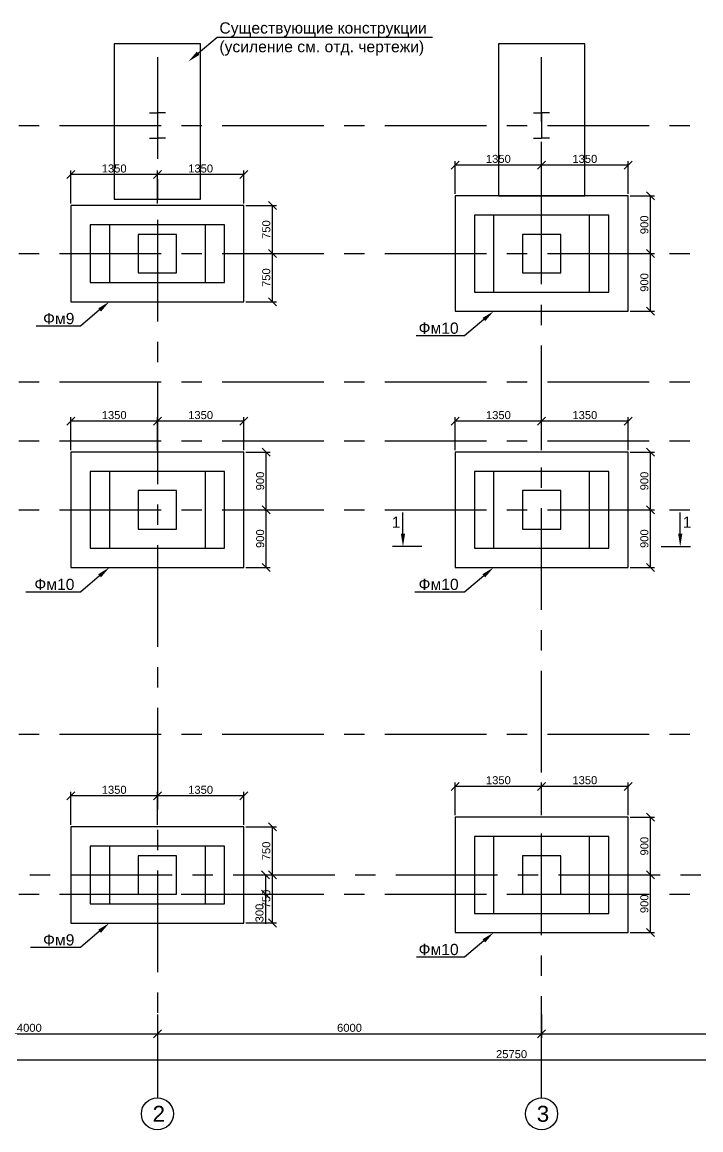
# Model space of a CAD drawing. Header units: millimetres. Extents: x -25736 to -23046, y 7958 to 9460.
# Drawn here: x -25238.3 to -25026.3, y 8327.5 to 8673.4 of the extents above; entities that cross this region are included whole.
import ezdxf
from ezdxf import colors
from ezdxf.entities.mleader import LeaderData, LeaderLine
from ezdxf.math import Vec2, Vec3

# ---------------------------------------------------------------- set-up
doc = ezdxf.new("R2010")
doc.units = ezdxf.units.MM
doc.linetypes.add('осевая', pattern=[50.8, 31.75, -6.35, 6.35, -6.35])
doc.layers.get('0').update_dxf_attribs({"lineweight": 30})
for name, color, linetype in [('Оси', 5, 'осевая'), ('Размеры', 140, 'Continuous'), ('Существующий фундамент', 84, 'Continuous')]:
    doc.layers.add(name, color=color, linetype=linetype)
doc.styles.get("Standard").update_dxf_attribs({"font": 'ARIALUNI.TTF'})
doc.dimstyles.new('ISO-25', dxfattribs={"dimtxt": 2.5, "dimasz": 2.5, "dimexe": 1.25, "dimexo": 0.625, "dimtad": 1, "dimtxsty": 'Standard', "dimblk": 'OBLIQUE', "dimcen": 2.5, "dimadec": 0, "dimazin": 0, "dimtfac": 1, "dimtmove": 0, "dimatfit": 3, "dimfxl": 1, "dimarcsym": 0})

# ---------------------------------------------------------------- blocks, each defined once
blk = doc.blocks.new('_Oblique')
at = {"color": 0, "linetype": 'ByBlock', "lineweight": -2}
blk.add_line((-0.5, -0.5), (0.5, 0.5), dxfattribs=at)
blk = doc.blocks.new('*D7')
at = {"layer": 'Defpoints', "color": 0}
for p in [(-25223.03, 8431.75), (-25223.03, 8422.08), (-25196.03, 8422.08)]:
    blk.add_point(p, dxfattribs=at)
at = {"layer": 'Размеры', "color": 0, "lineweight": -2}
for p, q in [((-25223.03, 8422.7), (-25223.03, 8433)), ((-25196.03, 8422.7), (-25196.03, 8433)), ((-25196.03, 8431.75), (-25223.03, 8431.75))]:
    blk.add_line(p, q, dxfattribs=at)
at = {"layer": 'Размеры', "color": 0, "lineweight": -2, "xscale": 2.5, "yscale": 2.5, "zscale": 2.5, "rotation": 180}
blk.add_blockref('_Oblique', (-25223.03, 8431.75), dxfattribs=at)
at = {"layer": 'Размеры', "color": 0, "lineweight": -2, "xscale": 2.5, "yscale": 2.5, "zscale": 2.5}
blk.add_blockref('_Oblique', (-25196.03, 8431.75), dxfattribs=at)
at = {"layer": 'Размеры', "color": 0, "insert": (-25209.53, 8433.65), "char_height": 2.5, "attachment_point": 5}
blk.add_mtext('1350', dxfattribs=at)
blk = doc.blocks.new('*D8')
at = {"layer": 'Defpoints', "color": 0}
for p in [(-25196.03, 8431.75), (-25196.03, 8422.08), (-25169.03, 8422.08)]:
    blk.add_point(p, dxfattribs=at)
at = {"layer": 'Размеры', "color": 0, "lineweight": -2}
for p, q in [((-25196.03, 8422.7), (-25196.03, 8433)), ((-25169.03, 8422.7), (-25169.03, 8433)), ((-25169.03, 8431.75), (-25196.03, 8431.75))]:
    blk.add_line(p, q, dxfattribs=at)
at = {"layer": 'Размеры', "color": 0, "lineweight": -2, "xscale": 2.5, "yscale": 2.5, "zscale": 2.5, "rotation": 180}
blk.add_blockref('_Oblique', (-25196.03, 8431.75), dxfattribs=at)
at = {"layer": 'Размеры', "color": 0, "lineweight": -2, "xscale": 2.5, "yscale": 2.5, "zscale": 2.5}
blk.add_blockref('_Oblique', (-25169.03, 8431.75), dxfattribs=at)
at = {"layer": 'Размеры', "color": 0, "insert": (-25182.53, 8433.65), "char_height": 2.5, "attachment_point": 5}
blk.add_mtext('1350', dxfattribs=at)
blk = doc.blocks.new('*D9')
at = {"layer": 'Defpoints', "color": 0}
for p in [(-25103.03, 8434.75), (-25103.03, 8425.08), (-25076.03, 8425.08)]:
    blk.add_point(p, dxfattribs=at)
at = {"layer": 'Размеры', "color": 0, "lineweight": -2}
for p, q in [((-25103.03, 8425.7), (-25103.03, 8436)), ((-25076.03, 8425.7), (-25076.03, 8436)), ((-25076.03, 8434.75), (-25103.03, 8434.75))]:
    blk.add_line(p, q, dxfattribs=at)
at = {"layer": 'Размеры', "color": 0, "lineweight": -2, "xscale": 2.5, "yscale": 2.5, "zscale": 2.5, "rotation": 180}
blk.add_blockref('_Oblique', (-25103.03, 8434.75), dxfattribs=at)
at = {"layer": 'Размеры', "color": 0, "lineweight": -2, "xscale": 2.5, "yscale": 2.5, "zscale": 2.5}
blk.add_blockref('_Oblique', (-25076.03, 8434.75), dxfattribs=at)
at = {"layer": 'Размеры', "color": 0, "insert": (-25089.53, 8436.65), "char_height": 2.5, "attachment_point": 5}
blk.add_mtext('1350', dxfattribs=at)
blk = doc.blocks.new('*D10')
at = {"layer": 'Defpoints', "color": 0}
for p in [(-25076.03, 8434.75), (-25076.03, 8425.08), (-25049.03, 8425.08)]:
    blk.add_point(p, dxfattribs=at)
at = {"layer": 'Размеры', "color": 0, "lineweight": -2}
for p, q in [((-25076.03, 8425.7), (-25076.03, 8436)), ((-25049.03, 8425.7), (-25049.03, 8436)), ((-25049.03, 8434.75), (-25076.03, 8434.75))]:
    blk.add_line(p, q, dxfattribs=at)
at = {"layer": 'Размеры', "color": 0, "lineweight": -2, "xscale": 2.5, "yscale": 2.5, "zscale": 2.5, "rotation": 180}
blk.add_blockref('_Oblique', (-25076.03, 8434.75), dxfattribs=at)
at = {"layer": 'Размеры', "color": 0, "lineweight": -2, "xscale": 2.5, "yscale": 2.5, "zscale": 2.5}
blk.add_blockref('_Oblique', (-25049.03, 8434.75), dxfattribs=at)
at = {"layer": 'Размеры', "color": 0, "insert": (-25062.53, 8436.65), "char_height": 2.5, "attachment_point": 5}
blk.add_mtext('1350', dxfattribs=at)
blk = doc.blocks.new('*D13')
at = {"layer": 'Defpoints', "color": 0}
for p in [(-25223.03, 8548.75), (-25223.03, 8539.08), (-25196.03, 8539.08)]:
    blk.add_point(p, dxfattribs=at)
at = {"layer": 'Размеры', "color": 0, "lineweight": -2}
for p, q in [((-25223.03, 8539.7), (-25223.03, 8550)), ((-25196.03, 8539.7), (-25196.03, 8550)), ((-25196.03, 8548.75), (-25223.03, 8548.75))]:
    blk.add_line(p, q, dxfattribs=at)
at = {"layer": 'Размеры', "color": 0, "lineweight": -2, "xscale": 2.5, "yscale": 2.5, "zscale": 2.5, "rotation": 180}
blk.add_blockref('_Oblique', (-25223.03, 8548.75), dxfattribs=at)
at = {"layer": 'Размеры', "color": 0, "lineweight": -2, "xscale": 2.5, "yscale": 2.5, "zscale": 2.5}
blk.add_blockref('_Oblique', (-25196.03, 8548.75), dxfattribs=at)
at = {"layer": 'Размеры', "color": 0, "insert": (-25209.53, 8550.65), "char_height": 2.5, "attachment_point": 5}
blk.add_mtext('1350', dxfattribs=at)
blk = doc.blocks.new('*D14')
at = {"layer": 'Defpoints', "color": 0}
for p in [(-25196.03, 8548.75), (-25196.03, 8539.08), (-25169.03, 8539.08)]:
    blk.add_point(p, dxfattribs=at)
at = {"layer": 'Размеры', "color": 0, "lineweight": -2}
for p, q in [((-25196.03, 8539.7), (-25196.03, 8550)), ((-25169.03, 8539.7), (-25169.03, 8550)), ((-25169.03, 8548.75), (-25196.03, 8548.75))]:
    blk.add_line(p, q, dxfattribs=at)
at = {"layer": 'Размеры', "color": 0, "lineweight": -2, "xscale": 2.5, "yscale": 2.5, "zscale": 2.5, "rotation": 180}
blk.add_blockref('_Oblique', (-25196.03, 8548.75), dxfattribs=at)
at = {"layer": 'Размеры', "color": 0, "lineweight": -2, "xscale": 2.5, "yscale": 2.5, "zscale": 2.5}
blk.add_blockref('_Oblique', (-25169.03, 8548.75), dxfattribs=at)
at = {"layer": 'Размеры', "color": 0, "insert": (-25182.53, 8550.65), "char_height": 2.5, "attachment_point": 5}
blk.add_mtext('1350', dxfattribs=at)
blk = doc.blocks.new('*D15')
at = {"layer": 'Defpoints', "color": 0}
for p in [(-25103.03, 8548.75), (-25103.03, 8539.08), (-25076.03, 8539.08)]:
    blk.add_point(p, dxfattribs=at)
at = {"layer": 'Размеры', "color": 0, "lineweight": -2}
for p, q in [((-25103.03, 8539.7), (-25103.03, 8550)), ((-25076.03, 8539.7), (-25076.03, 8550)), ((-25076.03, 8548.75), (-25103.03, 8548.75))]:
    blk.add_line(p, q, dxfattribs=at)
at = {"layer": 'Размеры', "color": 0, "lineweight": -2, "xscale": 2.5, "yscale": 2.5, "zscale": 2.5, "rotation": 180}
blk.add_blockref('_Oblique', (-25103.03, 8548.75), dxfattribs=at)
at = {"layer": 'Размеры', "color": 0, "lineweight": -2, "xscale": 2.5, "yscale": 2.5, "zscale": 2.5}
blk.add_blockref('_Oblique', (-25076.03, 8548.75), dxfattribs=at)
at = {"layer": 'Размеры', "color": 0, "insert": (-25089.53, 8550.65), "char_height": 2.5, "attachment_point": 5}
blk.add_mtext('1350', dxfattribs=at)
blk = doc.blocks.new('*D16')
at = {"layer": 'Defpoints', "color": 0}
for p in [(-25076.03, 8548.75), (-25076.03, 8539.08), (-25049.03, 8539.08)]:
    blk.add_point(p, dxfattribs=at)
at = {"layer": 'Размеры', "color": 0, "lineweight": -2}
for p, q in [((-25076.03, 8539.7), (-25076.03, 8550)), ((-25049.03, 8539.7), (-25049.03, 8550)), ((-25049.03, 8548.75), (-25076.03, 8548.75))]:
    blk.add_line(p, q, dxfattribs=at)
at = {"layer": 'Размеры', "color": 0, "lineweight": -2, "xscale": 2.5, "yscale": 2.5, "zscale": 2.5, "rotation": 180}
blk.add_blockref('_Oblique', (-25076.03, 8548.75), dxfattribs=at)
at = {"layer": 'Размеры', "color": 0, "lineweight": -2, "xscale": 2.5, "yscale": 2.5, "zscale": 2.5}
blk.add_blockref('_Oblique', (-25049.03, 8548.75), dxfattribs=at)
at = {"layer": 'Размеры', "color": 0, "insert": (-25062.53, 8550.65), "char_height": 2.5, "attachment_point": 5}
blk.add_mtext('1350', dxfattribs=at)
blk = doc.blocks.new('*D23')
at = {"layer": 'Defpoints', "color": 0}
for p in [(-25076.03, 8628.75), (-25076.03, 8619.08), (-25049.03, 8619.08)]:
    blk.add_point(p, dxfattribs=at)
at = {"layer": 'Размеры', "color": 0, "lineweight": -2}
for p, q in [((-25076.03, 8619.7), (-25076.03, 8630)), ((-25049.03, 8619.7), (-25049.03, 8630)), ((-25049.03, 8628.75), (-25076.03, 8628.75))]:
    blk.add_line(p, q, dxfattribs=at)
at = {"layer": 'Размеры', "color": 0, "lineweight": -2, "xscale": 2.5, "yscale": 2.5, "zscale": 2.5, "rotation": 180}
blk.add_blockref('_Oblique', (-25076.03, 8628.75), dxfattribs=at)
at = {"layer": 'Размеры', "color": 0, "lineweight": -2, "xscale": 2.5, "yscale": 2.5, "zscale": 2.5}
blk.add_blockref('_Oblique', (-25049.03, 8628.75), dxfattribs=at)
at = {"layer": 'Размеры', "color": 0, "insert": (-25062.53, 8630.65), "char_height": 2.5, "attachment_point": 5}
blk.add_mtext('1350', dxfattribs=at)
blk = doc.blocks.new('*D24')
at = {"layer": 'Defpoints', "color": 0}
for p in [(-25103.03, 8628.75), (-25103.03, 8619.08), (-25076.03, 8619.08)]:
    blk.add_point(p, dxfattribs=at)
at = {"layer": 'Размеры', "color": 0, "lineweight": -2}
for p, q in [((-25103.03, 8619.7), (-25103.03, 8630)), ((-25076.03, 8619.7), (-25076.03, 8630)), ((-25076.03, 8628.75), (-25103.03, 8628.75))]:
    blk.add_line(p, q, dxfattribs=at)
at = {"layer": 'Размеры', "color": 0, "lineweight": -2, "xscale": 2.5, "yscale": 2.5, "zscale": 2.5, "rotation": 180}
blk.add_blockref('_Oblique', (-25103.03, 8628.75), dxfattribs=at)
at = {"layer": 'Размеры', "color": 0, "lineweight": -2, "xscale": 2.5, "yscale": 2.5, "zscale": 2.5}
blk.add_blockref('_Oblique', (-25076.03, 8628.75), dxfattribs=at)
at = {"layer": 'Размеры', "color": 0, "insert": (-25089.53, 8630.65), "char_height": 2.5, "attachment_point": 5}
blk.add_mtext('1350', dxfattribs=at)
blk = doc.blocks.new('*D25')
at = {"layer": 'Defpoints', "color": 0}
for p in [(-25196.03, 8625.75), (-25196.03, 8616.08), (-25169.03, 8616.08)]:
    blk.add_point(p, dxfattribs=at)
at = {"layer": 'Размеры', "color": 0, "lineweight": -2}
for p, q in [((-25196.03, 8616.7), (-25196.03, 8627)), ((-25169.03, 8616.7), (-25169.03, 8627)), ((-25169.03, 8625.75), (-25196.03, 8625.75))]:
    blk.add_line(p, q, dxfattribs=at)
at = {"layer": 'Размеры', "color": 0, "lineweight": -2, "xscale": 2.5, "yscale": 2.5, "zscale": 2.5, "rotation": 180}
blk.add_blockref('_Oblique', (-25196.03, 8625.75), dxfattribs=at)
at = {"layer": 'Размеры', "color": 0, "lineweight": -2, "xscale": 2.5, "yscale": 2.5, "zscale": 2.5}
blk.add_blockref('_Oblique', (-25169.03, 8625.75), dxfattribs=at)
at = {"layer": 'Размеры', "color": 0, "insert": (-25182.53, 8627.65), "char_height": 2.5, "attachment_point": 5}
blk.add_mtext('1350', dxfattribs=at)
blk = doc.blocks.new('*D26')
at = {"layer": 'Defpoints', "color": 0}
for p in [(-25223.03, 8625.75), (-25223.03, 8616.08), (-25196.03, 8616.08)]:
    blk.add_point(p, dxfattribs=at)
at = {"layer": 'Размеры', "color": 0, "lineweight": -2}
for p, q in [((-25223.03, 8616.7), (-25223.03, 8627)), ((-25196.03, 8616.7), (-25196.03, 8627)), ((-25196.03, 8625.75), (-25223.03, 8625.75))]:
    blk.add_line(p, q, dxfattribs=at)
at = {"layer": 'Размеры', "color": 0, "lineweight": -2, "xscale": 2.5, "yscale": 2.5, "zscale": 2.5, "rotation": 180}
blk.add_blockref('_Oblique', (-25223.03, 8625.75), dxfattribs=at)
at = {"layer": 'Размеры', "color": 0, "lineweight": -2, "xscale": 2.5, "yscale": 2.5, "zscale": 2.5}
blk.add_blockref('_Oblique', (-25196.03, 8625.75), dxfattribs=at)
at = {"layer": 'Размеры', "color": 0, "insert": (-25209.53, 8627.65), "char_height": 2.5, "attachment_point": 5}
blk.add_mtext('1350', dxfattribs=at)
blk = doc.blocks.new('*D33')
at = {"layer": 'Defpoints', "color": 0}
for p in [(-25169.03, 8407.08), (-25160.11, 8407.08), (-25169.03, 8392.08)]:
    blk.add_point(p, dxfattribs=at)
at = {"layer": 'Размеры', "color": 0, "lineweight": -2}
for p, q in [((-25168.41, 8407.08), (-25158.86, 8407.08)), ((-25160.11, 8392.08), (-25160.11, 8407.08)), ((-25168.41, 8392.08), (-25158.86, 8392.08))]:
    blk.add_line(p, q, dxfattribs=at)
at = {"layer": 'Размеры', "color": 0, "lineweight": -2, "xscale": 2.5, "yscale": 2.5, "zscale": 2.5}
for p, rotation in [((-25160.11, 8407.08), 90), ((-25160.11, 8392.08), 270)]:
    blk.add_blockref('_Oblique', p, dxfattribs=dict(at, rotation=rotation))
at = {"layer": 'Размеры', "color": 0, "insert": (-25162.01, 8399.58), "char_height": 2.5, "attachment_point": 5, "rotation": 90}
blk.add_mtext('750', dxfattribs=at)
blk = doc.blocks.new('*D34')
at = {"layer": 'Defpoints', "color": 0}
for p in [(-25169.03, 8422.08), (-25160.11, 8422.08), (-25169.03, 8407.08)]:
    blk.add_point(p, dxfattribs=at)
at = {"layer": 'Размеры', "color": 0, "lineweight": -2}
for p, q in [((-25168.41, 8422.08), (-25158.86, 8422.08)), ((-25160.11, 8407.08), (-25160.11, 8422.08)), ((-25168.41, 8407.08), (-25158.86, 8407.08))]:
    blk.add_line(p, q, dxfattribs=at)
at = {"layer": 'Размеры', "color": 0, "lineweight": -2, "xscale": 2.5, "yscale": 2.5, "zscale": 2.5}
for p, rotation in [((-25160.11, 8422.08), 90), ((-25160.11, 8407.08), 270)]:
    blk.add_blockref('_Oblique', p, dxfattribs=dict(at, rotation=rotation))
at = {"layer": 'Размеры', "color": 0, "insert": (-25162.01, 8414.58), "char_height": 2.5, "attachment_point": 5, "rotation": 90}
blk.add_mtext('750', dxfattribs=at)
blk = doc.blocks.new('*D35')
at = {"layer": 'Defpoints', "color": 0}
for p in [(-25169.03, 8601.08), (-25160.11, 8601.08), (-25169.03, 8586.08)]:
    blk.add_point(p, dxfattribs=at)
at = {"layer": 'Размеры', "color": 0, "lineweight": -2}
for p, q in [((-25168.41, 8601.08), (-25158.86, 8601.08)), ((-25160.11, 8586.08), (-25160.11, 8601.08)), ((-25168.41, 8586.08), (-25158.86, 8586.08))]:
    blk.add_line(p, q, dxfattribs=at)
at = {"layer": 'Размеры', "color": 0, "lineweight": -2, "xscale": 2.5, "yscale": 2.5, "zscale": 2.5}
for p, rotation in [((-25160.11, 8601.08), 90), ((-25160.11, 8586.08), 270)]:
    blk.add_blockref('_Oblique', p, dxfattribs=dict(at, rotation=rotation))
at = {"layer": 'Размеры', "color": 0, "insert": (-25162.01, 8593.58), "char_height": 2.5, "attachment_point": 5, "rotation": 90}
blk.add_mtext('750', dxfattribs=at)
blk = doc.blocks.new('*D36')
at = {"layer": 'Defpoints', "color": 0}
for p in [(-25169.03, 8616.08), (-25160.11, 8616.08), (-25169.03, 8601.08)]:
    blk.add_point(p, dxfattribs=at)
at = {"layer": 'Размеры', "color": 0, "lineweight": -2}
for p, q in [((-25168.41, 8616.08), (-25158.86, 8616.08)), ((-25160.11, 8601.08), (-25160.11, 8616.08)), ((-25168.41, 8601.08), (-25158.86, 8601.08))]:
    blk.add_line(p, q, dxfattribs=at)
at = {"layer": 'Размеры', "color": 0, "lineweight": -2, "xscale": 2.5, "yscale": 2.5, "zscale": 2.5}
for p, rotation in [((-25160.11, 8616.08), 90), ((-25160.11, 8601.08), 270)]:
    blk.add_blockref('_Oblique', p, dxfattribs=dict(at, rotation=rotation))
at = {"layer": 'Размеры', "color": 0, "insert": (-25162.01, 8608.58), "char_height": 2.5, "attachment_point": 5, "rotation": 90}
blk.add_mtext('750', dxfattribs=at)
blk = doc.blocks.new('*D43')
at = {"layer": 'Defpoints', "color": 0}
for p in [(-25168.57, 8407.08), (-25189.26, 8401.08), (-25162.23, 8401.08)]:
    blk.add_point(p, dxfattribs=at)
at = {"layer": 'Размеры', "color": 0, "lineweight": -2}
for p, q in [((-25167.95, 8407.08), (-25160.98, 8407.08)), ((-25162.23, 8407.08), (-25162.23, 8401.08)), ((-25188.63, 8401.08), (-25160.98, 8401.08)), ((-25162.23, 8401.08), (-25162.23, 8391.81))]:
    blk.add_line(p, q, dxfattribs=at)
at = {"layer": 'Размеры', "color": 0, "lineweight": -2, "xscale": 2.5, "yscale": 2.5, "zscale": 2.5}
for p, rotation in [((-25162.23, 8407.08), 90), ((-25162.23, 8401.08), 270)]:
    blk.add_blockref('_Oblique', p, dxfattribs=dict(at, rotation=rotation))
at = {"layer": 'Размеры', "color": 0, "insert": (-25164.13, 8395.19), "char_height": 2.5, "attachment_point": 5, "rotation": 90}
blk.add_mtext('300', dxfattribs=at)
blk = doc.blocks.new('*D44')
at = {"layer": 'Defpoints', "color": 0}
for p in [(-25049.03, 8407.08), (-25042.03, 8407.08), (-25049.03, 8389.08)]:
    blk.add_point(p, dxfattribs=at)
at = {"layer": 'Размеры', "color": 0, "lineweight": -2}
for p, q in [((-25048.41, 8407.08), (-25040.78, 8407.08)), ((-25042.03, 8389.08), (-25042.03, 8407.08)), ((-25048.41, 8389.08), (-25040.78, 8389.08))]:
    blk.add_line(p, q, dxfattribs=at)
at = {"layer": 'Размеры', "color": 0, "lineweight": -2, "xscale": 2.5, "yscale": 2.5, "zscale": 2.5}
for p, rotation in [((-25042.03, 8407.08), 90), ((-25042.03, 8389.08), 270)]:
    blk.add_blockref('_Oblique', p, dxfattribs=dict(at, rotation=rotation))
at = {"layer": 'Размеры', "color": 0, "insert": (-25043.93, 8398.08), "char_height": 2.5, "attachment_point": 5, "rotation": 90}
blk.add_mtext('900', dxfattribs=at)
blk = doc.blocks.new('*D45')
at = {"layer": 'Defpoints', "color": 0}
for p in [(-25049.03, 8425.08), (-25042.03, 8425.08), (-25049.03, 8407.08)]:
    blk.add_point(p, dxfattribs=at)
at = {"layer": 'Размеры', "color": 0, "lineweight": -2}
for p, q in [((-25048.41, 8425.08), (-25040.78, 8425.08)), ((-25042.03, 8407.08), (-25042.03, 8425.08)), ((-25048.41, 8407.08), (-25040.78, 8407.08))]:
    blk.add_line(p, q, dxfattribs=at)
at = {"layer": 'Размеры', "color": 0, "lineweight": -2, "xscale": 2.5, "yscale": 2.5, "zscale": 2.5}
for p, rotation in [((-25042.03, 8425.08), 90), ((-25042.03, 8407.08), 270)]:
    blk.add_blockref('_Oblique', p, dxfattribs=dict(at, rotation=rotation))
at = {"layer": 'Размеры', "color": 0, "insert": (-25043.93, 8416.08), "char_height": 2.5, "attachment_point": 5, "rotation": 90}
blk.add_mtext('900', dxfattribs=at)
blk = doc.blocks.new('*D46')
at = {"layer": 'Defpoints', "color": 0}
for p in [(-25169.03, 8521.08), (-25162.03, 8521.08), (-25169.03, 8503.08)]:
    blk.add_point(p, dxfattribs=at)
at = {"layer": 'Размеры', "color": 0, "lineweight": -2}
for p, q in [((-25168.41, 8521.08), (-25160.78, 8521.08)), ((-25162.03, 8503.08), (-25162.03, 8521.08)), ((-25168.41, 8503.08), (-25160.78, 8503.08))]:
    blk.add_line(p, q, dxfattribs=at)
at = {"layer": 'Размеры', "color": 0, "lineweight": -2, "xscale": 2.5, "yscale": 2.5, "zscale": 2.5}
for p, rotation in [((-25162.03, 8521.08), 90), ((-25162.03, 8503.08), 270)]:
    blk.add_blockref('_Oblique', p, dxfattribs=dict(at, rotation=rotation))
at = {"layer": 'Размеры', "color": 0, "insert": (-25163.93, 8512.08), "char_height": 2.5, "attachment_point": 5, "rotation": 90}
blk.add_mtext('900', dxfattribs=at)
blk = doc.blocks.new('*D47')
at = {"layer": 'Defpoints', "color": 0}
for p in [(-25169.03, 8539.08), (-25162.03, 8539.08), (-25169.03, 8521.08)]:
    blk.add_point(p, dxfattribs=at)
at = {"layer": 'Размеры', "color": 0, "lineweight": -2}
for p, q in [((-25168.41, 8539.08), (-25160.78, 8539.08)), ((-25162.03, 8521.08), (-25162.03, 8539.08)), ((-25168.41, 8521.08), (-25160.78, 8521.08))]:
    blk.add_line(p, q, dxfattribs=at)
at = {"layer": 'Размеры', "color": 0, "lineweight": -2, "xscale": 2.5, "yscale": 2.5, "zscale": 2.5}
for p, rotation in [((-25162.03, 8539.08), 90), ((-25162.03, 8521.08), 270)]:
    blk.add_blockref('_Oblique', p, dxfattribs=dict(at, rotation=rotation))
at = {"layer": 'Размеры', "color": 0, "insert": (-25163.93, 8530.08), "char_height": 2.5, "attachment_point": 5, "rotation": 90}
blk.add_mtext('900', dxfattribs=at)
blk = doc.blocks.new('*D48')
at = {"layer": 'Defpoints', "color": 0}
for p in [(-25049.03, 8521.08), (-25042.03, 8521.08), (-25049.03, 8503.08)]:
    blk.add_point(p, dxfattribs=at)
at = {"layer": 'Размеры', "color": 0, "lineweight": -2}
for p, q in [((-25048.41, 8521.08), (-25040.78, 8521.08)), ((-25042.03, 8503.08), (-25042.03, 8521.08)), ((-25048.41, 8503.08), (-25040.78, 8503.08))]:
    blk.add_line(p, q, dxfattribs=at)
at = {"layer": 'Размеры', "color": 0, "lineweight": -2, "xscale": 2.5, "yscale": 2.5, "zscale": 2.5}
for p, rotation in [((-25042.03, 8521.08), 90), ((-25042.03, 8503.08), 270)]:
    blk.add_blockref('_Oblique', p, dxfattribs=dict(at, rotation=rotation))
at = {"layer": 'Размеры', "color": 0, "insert": (-25043.93, 8512.08), "char_height": 2.5, "attachment_point": 5, "rotation": 90}
blk.add_mtext('900', dxfattribs=at)
blk = doc.blocks.new('*D49')
at = {"layer": 'Defpoints', "color": 0}
for p in [(-25049.03, 8539.08), (-25042.03, 8539.08), (-25049.03, 8521.08)]:
    blk.add_point(p, dxfattribs=at)
at = {"layer": 'Размеры', "color": 0, "lineweight": -2}
for p, q in [((-25048.41, 8539.08), (-25040.78, 8539.08)), ((-25042.03, 8521.08), (-25042.03, 8539.08)), ((-25048.41, 8521.08), (-25040.78, 8521.08))]:
    blk.add_line(p, q, dxfattribs=at)
at = {"layer": 'Размеры', "color": 0, "lineweight": -2, "xscale": 2.5, "yscale": 2.5, "zscale": 2.5}
for p, rotation in [((-25042.03, 8539.08), 90), ((-25042.03, 8521.08), 270)]:
    blk.add_blockref('_Oblique', p, dxfattribs=dict(at, rotation=rotation))
at = {"layer": 'Размеры', "color": 0, "insert": (-25043.93, 8530.08), "char_height": 2.5, "attachment_point": 5, "rotation": 90}
blk.add_mtext('900', dxfattribs=at)
blk = doc.blocks.new('*D50')
at = {"layer": 'Defpoints', "color": 0}
for p in [(-25049.03, 8601.08), (-25042.03, 8601.08), (-25049.03, 8583.08)]:
    blk.add_point(p, dxfattribs=at)
at = {"layer": 'Размеры', "color": 0, "lineweight": -2}
for p, q in [((-25048.41, 8601.08), (-25040.78, 8601.08)), ((-25042.03, 8583.08), (-25042.03, 8601.08)), ((-25048.41, 8583.08), (-25040.78, 8583.08))]:
    blk.add_line(p, q, dxfattribs=at)
at = {"layer": 'Размеры', "color": 0, "lineweight": -2, "xscale": 2.5, "yscale": 2.5, "zscale": 2.5}
for p, rotation in [((-25042.03, 8601.08), 90), ((-25042.03, 8583.08), 270)]:
    blk.add_blockref('_Oblique', p, dxfattribs=dict(at, rotation=rotation))
at = {"layer": 'Размеры', "color": 0, "insert": (-25043.93, 8592.08), "char_height": 2.5, "attachment_point": 5, "rotation": 90}
blk.add_mtext('900', dxfattribs=at)
blk = doc.blocks.new('*D51')
at = {"layer": 'Defpoints', "color": 0}
for p in [(-25049.03, 8619.08), (-25042.03, 8619.08), (-25049.03, 8601.08)]:
    blk.add_point(p, dxfattribs=at)
at = {"layer": 'Размеры', "color": 0, "lineweight": -2}
for p, q in [((-25048.41, 8619.08), (-25040.78, 8619.08)), ((-25042.03, 8601.08), (-25042.03, 8619.08)), ((-25048.41, 8601.08), (-25040.78, 8601.08))]:
    blk.add_line(p, q, dxfattribs=at)
at = {"layer": 'Размеры', "color": 0, "lineweight": -2, "xscale": 2.5, "yscale": 2.5, "zscale": 2.5}
for p, rotation in [((-25042.03, 8619.08), 90), ((-25042.03, 8601.08), 270)]:
    blk.add_blockref('_Oblique', p, dxfattribs=dict(at, rotation=rotation))
at = {"layer": 'Размеры', "color": 0, "insert": (-25043.93, 8610.08), "char_height": 2.5, "attachment_point": 5, "rotation": 90}
blk.add_mtext('900', dxfattribs=at)
blk = doc.blocks.new('*D72')
at = {"layer": 'Defpoints', "color": 0}
for p in [(-25276.03, 8363.5), (-25196.03, 8364.13), (-25196.03, 8357.44)]:
    blk.add_point(p, dxfattribs=at)
at = {"layer": 'Размеры', "color": 0, "lineweight": -2}
for p, q in [((-25196.03, 8363.5), (-25196.03, 8356.19)), ((-25276.03, 8362.88), (-25276.03, 8356.19)), ((-25276.03, 8357.44), (-25196.03, 8357.44))]:
    blk.add_line(p, q, dxfattribs=at)
at = {"layer": 'Размеры', "color": 0, "lineweight": -2, "xscale": 2.5, "yscale": 2.5, "zscale": 2.5, "rotation": 180}
blk.add_blockref('_Oblique', (-25276.03, 8357.44), dxfattribs=at)
at = {"layer": 'Размеры', "color": 0, "lineweight": -2, "xscale": 2.5, "yscale": 2.5, "zscale": 2.5}
blk.add_blockref('_Oblique', (-25196.03, 8357.44), dxfattribs=at)
at = {"layer": 'Размеры', "color": 0, "insert": (-25236.03, 8359.34), "char_height": 2.5, "attachment_point": 5}
blk.add_mtext('4000', dxfattribs=at)
blk = doc.blocks.new('*D73')
at = {"layer": 'Defpoints', "color": 0}
for p in [(-25196.03, 8364.13), (-25076.03, 8364.13), (-25076.03, 8357.44)]:
    blk.add_point(p, dxfattribs=at)
at = {"layer": 'Размеры', "color": 0, "lineweight": -2}
for p, q in [((-25196.03, 8363.5), (-25196.03, 8356.19)), ((-25076.03, 8363.5), (-25076.03, 8356.19)), ((-25196.03, 8357.44), (-25076.03, 8357.44))]:
    blk.add_line(p, q, dxfattribs=at)
at = {"layer": 'Размеры', "color": 0, "lineweight": -2, "xscale": 2.5, "yscale": 2.5, "zscale": 2.5, "rotation": 180}
blk.add_blockref('_Oblique', (-25196.03, 8357.44), dxfattribs=at)
at = {"layer": 'Размеры', "color": 0, "lineweight": -2, "xscale": 2.5, "yscale": 2.5, "zscale": 2.5}
blk.add_blockref('_Oblique', (-25076.03, 8357.44), dxfattribs=at)
at = {"layer": 'Размеры', "color": 0, "insert": (-25136.03, 8359.34), "char_height": 2.5, "attachment_point": 5}
blk.add_mtext('6000', dxfattribs=at)
blk = doc.blocks.new('*D74')
at = {"layer": 'Defpoints', "color": 0}
for p in [(-25076.03, 8364.13), (-24956.03, 8364.13), (-24956.03, 8357.44)]:
    blk.add_point(p, dxfattribs=at)
at = {"layer": 'Размеры', "color": 0, "lineweight": -2}
for p, q in [((-25076.03, 8363.5), (-25076.03, 8356.19)), ((-24956.03, 8363.5), (-24956.03, 8356.19)), ((-25076.03, 8357.44), (-24956.03, 8357.44))]:
    blk.add_line(p, q, dxfattribs=at)
at = {"layer": 'Размеры', "color": 0, "lineweight": -2, "xscale": 2.5, "yscale": 2.5, "zscale": 2.5, "rotation": 180}
blk.add_blockref('_Oblique', (-25076.03, 8357.44), dxfattribs=at)
at = {"layer": 'Размеры', "color": 0, "lineweight": -2, "xscale": 2.5, "yscale": 2.5, "zscale": 2.5}
blk.add_blockref('_Oblique', (-24956.03, 8357.44), dxfattribs=at)
at = {"layer": 'Размеры', "color": 0, "insert": (-25016.03, 8359.34), "char_height": 2.5, "attachment_point": 5}
blk.add_mtext('6000', dxfattribs=at)
blk = doc.blocks.new('*D78')
at = {"layer": 'Defpoints', "color": 0}
for p in [(-25336.03, 8364.13), (-24821.03, 8364.13), (-25336.03, 8349.22)]:
    blk.add_point(p, dxfattribs=at)
at = {"layer": 'Размеры', "color": 0, "lineweight": -2}
for p, q in [((-25336.03, 8363.5), (-25336.03, 8347.97)), ((-24821.03, 8363.5), (-24821.03, 8347.97)), ((-24821.03, 8349.22), (-25336.03, 8349.22))]:
    blk.add_line(p, q, dxfattribs=at)
at = {"layer": 'Размеры', "color": 0, "lineweight": -2, "xscale": 2.5, "yscale": 2.5, "zscale": 2.5, "rotation": 180}
blk.add_blockref('_Oblique', (-25336.03, 8349.22), dxfattribs=at)
at = {"layer": 'Размеры', "color": 0, "lineweight": -2, "xscale": 2.5, "yscale": 2.5, "zscale": 2.5}
blk.add_blockref('_Oblique', (-24821.03, 8349.22), dxfattribs=at)
at = {"layer": 'Размеры', "color": 0, "insert": (-25085.41, 8351.12), "char_height": 2.5, "attachment_point": 5}
blk.add_mtext('25750', dxfattribs=at)

msp = doc.modelspace()

# ---------------------------------------------------------------- linework, layer by layer
for p, q in [((-25198.524, 8645.055), (-25196.033, 8645.055)), ((-25196.033, 8645.055), (-25196.033, 8637.098)), ((-25193.542, 8645.055), (-25196.033, 8645.055)), ((-25078.524, 8645.055), (-25076.033, 8645.055)), ((-25076.033, 8645.055), (-25076.033, 8637.098)), ((-25073.542, 8645.055), (-25076.033, 8645.055)), ((-25198.524, 8637.098), (-25196.033, 8637.098)), ((-25193.542, 8637.098), (-25196.033, 8637.098)), ((-25078.524, 8637.098), (-25076.033, 8637.098)), ((-25073.542, 8637.098), (-25076.033, 8637.098))]:
    msp.add_line(p, q)
for points in [[(-25103.033, 8619.077), (-25103.033, 8583.077), (-25049.033, 8583.077), (-25049.033, 8619.077)], [(-25223.033, 8616.077), (-25223.033, 8586.077), (-25169.033, 8586.077), (-25169.033, 8616.077)], [(-25097.033, 8613.077), (-25097.033, 8589.077), (-25055.033, 8589.077), (-25055.033, 8613.077)], [(-25091.033, 8613.077), (-25091.033, 8589.077), (-25061.033, 8589.077), (-25061.033, 8613.077)], [(-25217.033, 8610.077), (-25217.033, 8592.077), (-25175.033, 8592.077), (-25175.033, 8610.077)], [(-25211.033, 8610.077), (-25211.033, 8592.077), (-25181.033, 8592.077), (-25181.033, 8610.077)], [(-25202.033, 8607.077), (-25202.033, 8595.077), (-25190.033, 8595.077), (-25190.033, 8607.077)], [(-25082.033, 8607.077), (-25082.033, 8595.077), (-25070.033, 8595.077), (-25070.033, 8607.077)], [(-25223.033, 8539.077), (-25223.033, 8503.077), (-25169.033, 8503.077), (-25169.033, 8539.077)], [(-25103.033, 8539.077), (-25103.033, 8503.077), (-25049.033, 8503.077), (-25049.033, 8539.077)], [(-25217.033, 8533.077), (-25217.033, 8509.077), (-25175.033, 8509.077), (-25175.033, 8533.077)], [(-25211.033, 8533.077), (-25211.033, 8509.077), (-25181.033, 8509.077), (-25181.033, 8533.077)], [(-25097.033, 8533.077), (-25097.033, 8509.077), (-25055.033, 8509.077), (-25055.033, 8533.077)], [(-25091.033, 8533.077), (-25091.033, 8509.077), (-25061.033, 8509.077), (-25061.033, 8533.077)], [(-25202.033, 8527.077), (-25202.033, 8515.077), (-25190.033, 8515.077), (-25190.033, 8527.077)], [(-25082.033, 8527.077), (-25082.033, 8515.077), (-25070.033, 8515.077), (-25070.033, 8527.077)], [(-25223.033, 8422.077), (-25223.033, 8392.077), (-25169.033, 8392.077), (-25169.033, 8422.077)], [(-25103.033, 8425.077), (-25103.033, 8389.077), (-25049.033, 8389.077), (-25049.033, 8425.077)], [(-25097.033, 8419.077), (-25097.033, 8395.077), (-25055.033, 8395.077), (-25055.033, 8419.077)], [(-25091.033, 8419.077), (-25091.033, 8395.077), (-25061.033, 8395.077), (-25061.033, 8419.077)], [(-25217.033, 8416.077), (-25217.033, 8398.077), (-25175.033, 8398.077), (-25175.033, 8416.077)], [(-25211.033, 8416.077), (-25211.033, 8398.077), (-25181.033, 8398.077), (-25181.033, 8416.077)], [(-25202.033, 8413.077), (-25202.033, 8401.077), (-25190.033, 8401.077), (-25190.033, 8413.077)], [(-25082.033, 8413.077), (-25082.033, 8401.077), (-25070.033, 8401.077), (-25070.033, 8413.077)]]:
    msp.add_lwpolyline(points, close=True)
at = {"layer": 'Оси'}
for p, q in [((-25196.033, 8662.43), (-25196.033, 8337.495)), ((-25076.033, 8337.495), (-25076.033, 8662.43)), ((-25378.987, 8641.077), (-24795.622, 8641.077)), ((-25378.987, 8601.077), (-24795.622, 8601.077)), ((-25378.987, 8561.077), (-24795.622, 8561.077)), ((-25378.987, 8542.677), (-24795.622, 8542.677)), ((-25378.987, 8521.077), (-24795.622, 8521.077)), ((-25378.987, 8451.077), (-24795.622, 8451.077)), ((-25375.53, 8407.077), (-24821.033, 8407.077)), ((-25378.987, 8401.077), (-24795.622, 8401.077))]:
    msp.add_line(p, q, dxfattribs=at)
at = {"layer": 'Размеры', "lineweight": 30}
for p, q in [((-25113.41, 8509.606), (-25122.559, 8509.606)), ((-25038.656, 8509.606), (-25029.507, 8509.606))]:
    msp.add_line(p, q, dxfattribs=at)
at = {"layer": 'Размеры'}
for centre in [(-25196.033, 8332.495), (-25076.033, 8332.495)]:
    msp.add_circle(centre, 5, dxfattribs=at)
at = {"layer": 'Существующий фундамент'}
for points in [[(-25209.533, 8666.577), (-25209.533, 8618.049), (-25182.533, 8618.049), (-25182.533, 8666.577)], [(-25089.533, 8666.577), (-25089.533, 8619.077), (-25062.533, 8619.077), (-25062.533, 8666.577)]]:
    msp.add_lwpolyline(points, close=True, dxfattribs=at)

# ---------------------------------------------------------------- texts
at = {"layer": 'Размеры'}
for s, width, insert, char_height, attachment_point in [('Существующие конструкции\\P(усиление см. отд. чертежи)', 67.04037, (-25176.661, 8673.304), 3.5, 1), ('Фм9', 0.38088, (-25221.943, 8579.011), 3.5, 9), ('Фм10', 0.38088, (-25101.943, 8576.011), 3.5, 9), ('1', 0.38088, (-25122.809, 8518.988), 3.5, 1), ('1', 0.38088, (-25029.258, 8518.988), 3.5, 3), ('Фм10', 0.38088, (-25221.943, 8496.011), 3.5, 9), ('Фм10', 0.38088, (-25101.943, 8496.011), 3.5, 9), ('Фм9', 0.38088, (-25221.943, 8385.011), 3.5, 9), ('Фм10', 0.38088, (-25101.943, 8382.011), 3.5, 9), ('2', 0.38282, (-25197.543, 8335.004), 5, 1), ('3', 0.38282, (-25077.543, 8335.004), 5, 1)]:
    msp.add_mtext_dynamic_manual_height_columns(s, width=width, gutter_width=12.5, heights=[0], dxfattribs=dict(at, insert=insert, char_height=char_height, attachment_point=attachment_point))

# ---------------------------------------------------------------- dimensions: what is measured, and where the dimension line sits
for base, p1, p2, text, picture, middle in [((-25223.033, 8625.747), (-25196.033, 8616.077), (-25223.033, 8616.077), '1350', '*D26', (-25209.533, 8627.649)), ((-25196.033, 8625.747), (-25169.033, 8616.077), (-25196.033, 8616.077), '1350', '*D25', (-25182.533, 8627.649)), ((-25103.033, 8628.747), (-25076.033, 8619.077), (-25103.033, 8619.077), '1350', '*D24', (-25089.533, 8630.649)), ((-25076.033, 8628.747), (-25049.033, 8619.077), (-25076.033, 8619.077), '1350', '*D23', (-25062.533, 8630.649)), ((-25223.033, 8548.747), (-25196.033, 8539.077), (-25223.033, 8539.077), '1350', '*D13', (-25209.533, 8550.649)), ((-25196.033, 8548.747), (-25169.033, 8539.077), (-25196.033, 8539.077), '1350', '*D14', (-25182.533, 8550.649)), ((-25103.033, 8548.747), (-25076.033, 8539.077), (-25103.033, 8539.077), '1350', '*D15', (-25089.533, 8550.649)), ((-25076.033, 8548.747), (-25049.033, 8539.077), (-25076.033, 8539.077), '1350', '*D16', (-25062.533, 8550.649)), ((-25103.033, 8434.747), (-25076.033, 8425.077), (-25103.033, 8425.077), '1350', '*D9', (-25089.533, 8436.649)), ((-25076.033, 8434.747), (-25049.033, 8425.077), (-25076.033, 8425.077), '1350', '*D10', (-25062.533, 8436.649)), ((-25223.033, 8431.747), (-25196.033, 8422.077), (-25223.033, 8422.077), '1350', '*D7', (-25209.533, 8433.649)), ((-25196.033, 8431.747), (-25169.033, 8422.077), (-25196.033, 8422.077), '1350', '*D8', (-25182.533, 8433.649)), ((-25196.033, 8357.44), (-25276.033, 8363.505), (-25196.033, 8364.13), '4000', '*D72', (-25236.033, 8359.341)), ((-25076.033, 8357.44), (-25196.033, 8364.13), (-25076.033, 8364.13), '6000', '*D73', (-25136.033, 8359.341)), ((-24956.033, 8357.44), (-25076.033, 8364.13), (-24956.033, 8364.13), '6000', '*D74', (-25016.033, 8359.341))]:
    dim = msp.add_linear_dim(base=base, p1=p1, p2=p2, text=text, dimstyle='ISO-25', dxfattribs=at)
    dim.commit()
    dim.dimension.update_dxf_attribs({"geometry": picture, "text_midpoint": middle})
for base, p1, p2, text, picture, middle in [((-25042.026, 8619.077), (-25049.033, 8601.077), (-25049.033, 8619.077), '900', '*D51', (-25043.927, 8610.077)), ((-25160.11, 8616.077), (-25169.033, 8601.077), (-25169.033, 8616.077), '750', '*D36', (-25162.012, 8608.577)), ((-25160.11, 8601.077), (-25169.033, 8586.077), (-25169.033, 8601.077), '750', '*D35', (-25162.012, 8593.577)), ((-25042.026, 8601.077), (-25049.033, 8583.077), (-25049.033, 8601.077), '900', '*D50', (-25043.927, 8592.077)), ((-25162.026, 8539.077), (-25169.033, 8521.077), (-25169.033, 8539.077), '900', '*D47', (-25163.927, 8530.077)), ((-25042.026, 8539.077), (-25049.033, 8521.077), (-25049.033, 8539.077), '900', '*D49', (-25043.927, 8530.077)), ((-25162.026, 8521.077), (-25169.033, 8503.077), (-25169.033, 8521.077), '900', '*D46', (-25163.927, 8512.077)), ((-25042.026, 8521.077), (-25049.033, 8503.077), (-25049.033, 8521.077), '900', '*D48', (-25043.927, 8512.077)), ((-25042.026, 8425.077), (-25049.033, 8407.077), (-25049.033, 8425.077), '900', '*D45', (-25043.927, 8416.077)), ((-25160.11, 8422.077), (-25169.033, 8407.077), (-25169.033, 8422.077), '750', '*D34', (-25162.012, 8414.577)), ((-25162.227, 8401.077), (-25168.575, 8407.077), (-25189.259, 8401.077), '300', '*D43', (-25164.129, 8395.195)), ((-25160.11, 8407.077), (-25169.033, 8392.077), (-25169.033, 8407.077), '750', '*D33', (-25162.012, 8399.577)), ((-25042.026, 8407.077), (-25049.033, 8389.077), (-25049.033, 8407.077), '900', '*D44', (-25043.927, 8398.077))]:
    dim = msp.add_linear_dim(base=base, p1=p1, p2=p2, angle=90, text=text, dimstyle='ISO-25', dxfattribs=at)
    dim.commit()
    dim.dimension.update_dxf_attribs({"geometry": picture, "text_midpoint": middle})
dim = msp.add_linear_dim(base=(-25336.033, 8349.22), p1=(-24821.033, 8364.13), p2=(-25336.033, 8364.13), text='25750', dimstyle='ISO-25', dxfattribs=at)
dim.commit()
dim.dimension.update_dxf_attribs({"geometry": '*D78', "text_midpoint": (-25085.414, 8349.22), "dimtype": 160})

# ---------------------------------------------------------------- leaders
ml = msp.add_multileader_mtext('Standard', dxfattribs=at)
ml.set_content('', color=256)
ml.set_leader_properties()
ml.build(insert=Vec2(0, 0))
ctx = ml.context
ctx.base_point, ctx.plane_origin = Vec3(-25110.133, 8668.704), Vec3(-25186.359, 8661.049)
notes = []
notes.append((ctx, [(0, (1, 1, 0), (-25177.314, 8668.704), (1, 0), 67.18, [(0, [(-25186.359, 8661.049)], 0, [])])]))
ctx.mtext.insert, ctx.mtext.flow_direction = Vec3(-25108.133, 8670.704), 5
ml = msp.add_multileader_mtext('Standard', dxfattribs=at)
ml.set_content('', color=256)
ml.set_leader_properties()
ml.build(insert=Vec2(0, 0))
ctx = ml.context
ctx.base_point, ctx.plane_origin = Vec3(-25237.904, 8578.422), Vec3(-25211.033, 8586.077)
ctx.text_align_type = 2
notes.append((ctx, [(0, (1, 1, 0), (-25220.079, 8578.422), (-1, 0), 13.825, [(0, [(-25211.033, 8586.077)], 0, [])])]))
ctx.mtext.insert, ctx.mtext.alignment, ctx.mtext.flow_direction = Vec3(-25235.904, 8580.422), 3, 5
ml = msp.add_multileader_mtext('Standard', dxfattribs=at)
ml.set_content('', color=256)
ml.set_leader_properties()
ml.build(insert=Vec2(0, 0))
ctx = ml.context
ctx.base_point, ctx.plane_origin = Vec3(-25119.164, 8575.422), Vec3(-25091.033, 8583.077)
ctx.text_align_type = 2
notes.append((ctx, [(0, (1, 1, 0), (-25100.079, 8575.422), (-1, 0), 15.086, [(0, [(-25091.033, 8583.077)], 0, [])])]))
ctx.mtext.insert, ctx.mtext.alignment, ctx.mtext.flow_direction = Vec3(-25117.164, 8577.422), 3, 5
ml = msp.add_multileader_mtext('Standard', dxfattribs=at)
ml.set_content('', color=256)
ml.set_leader_properties()
ml.build(insert=Vec2(0, 0))
ctx = ml.context
ctx.base_point, ctx.plane_origin = Vec3(-25123.339, 8520.208), Vec3(-25119.33, 8509.606)
ctx.text_align_type = 2
notes.append((ctx, [(0, (1, 1, 0), (-25119.33, 8520.208), (-1, 0), 0.00917, [(0, [(-25119.33, 8509.606)], 0, [])])]))
ctx.mtext.insert, ctx.mtext.rotation, ctx.mtext.alignment, ctx.mtext.flow_direction = Vec3(-25121.339, 8522.208), 6.2831853, 3, 5
ml = msp.add_multileader_mtext('Standard', dxfattribs=at)
ml.set_content('', color=256)
ml.set_leader_properties()
ml.build(insert=Vec2(0, 0))
ctx = ml.context
ctx.base_point, ctx.plane_origin = Vec3(-25032.727, 8520.208), Vec3(-25032.737, 8509.606)
notes.append((ctx, [(0, (1, 1, 0), (-25032.737, 8520.208), (1, 0), 0.00917, [(0, [(-25032.737, 8509.606)], 0, [])])]))
ctx.mtext.insert, ctx.mtext.flow_direction = Vec3(-25030.727, 8522.208), 5
ml = msp.add_multileader_mtext('Standard', dxfattribs=at)
ml.set_content('', color=256)
ml.set_leader_properties()
ml.build(insert=Vec2(0, 0))
ctx = ml.context
ctx.base_point, ctx.plane_origin = Vec3(-25241.169, 8495.422), Vec3(-25211.033, 8503.077)
ctx.text_align_type = 2
notes.append((ctx, [(0, (1, 1, 0), (-25220.079, 8495.422), (-1, 0), 17.09, [(0, [(-25211.033, 8503.077)], 0, [])])]))
ctx.mtext.insert, ctx.mtext.alignment, ctx.mtext.flow_direction = Vec3(-25239.169, 8497.422), 3, 5
ml = msp.add_multileader_mtext('Standard', dxfattribs=at)
ml.set_content('', color=256)
ml.set_leader_properties()
ml.build(insert=Vec2(0, 0))
ctx = ml.context
ctx.base_point, ctx.plane_origin = Vec3(-25119.649, 8495.422), Vec3(-25091.033, 8503.077)
ctx.text_align_type = 2
notes.append((ctx, [(0, (1, 1, 0), (-25100.079, 8495.422), (-1, 0), 15.571, [(0, [(-25091.033, 8503.077)], 0, [])])]))
ctx.mtext.insert, ctx.mtext.alignment, ctx.mtext.flow_direction = Vec3(-25117.649, 8497.422), 3, 5
ml = msp.add_multileader_mtext('Standard', dxfattribs=at)
ml.set_content('', color=256)
ml.set_leader_properties()
ml.build(insert=Vec2(0, 0))
ctx = ml.context
ctx.base_point, ctx.plane_origin = Vec3(-25239.683, 8384.422), Vec3(-25211.033, 8392.077)
ctx.text_align_type = 2
notes.append((ctx, [(0, (1, 1, 0), (-25220.079, 8384.422), (-1, 0), 15.604, [(0, [(-25211.033, 8392.077)], 0, [])])]))
ctx.mtext.insert, ctx.mtext.alignment, ctx.mtext.flow_direction = Vec3(-25237.683, 8386.422), 3, 5
ml = msp.add_multileader_mtext('Standard', dxfattribs=at)
ml.set_content('', color=256)
ml.set_leader_properties()
ml.build(insert=Vec2(0, 0))
ctx = ml.context
ctx.base_point, ctx.plane_origin = Vec3(-25119.115, 8381.422), Vec3(-25091.033, 8389.077)
ctx.text_align_type = 2
notes.append((ctx, [(0, (1, 1, 0), (-25100.079, 8381.422), (-1, 0), 15.036, [(0, [(-25091.033, 8389.077)], 0, [])])]))
ctx.mtext.insert, ctx.mtext.alignment, ctx.mtext.flow_direction = Vec3(-25117.115, 8383.422), 3, 5
for ctx, leaders in notes:
    for number, flags, end, landing, length, lines in leaders:
        leader = LeaderData()
        leader.index, (leader.has_last_leader_line, leader.has_dogleg_vector, leader.attachment_direction) = number, flags
        leader.last_leader_point, leader.dogleg_vector, leader.dogleg_length = Vec3(end), Vec3(landing), length
        for number, points, colour, breaks in lines:
            line = LeaderLine()
            line.index, line.vertices, line.color, line.breaks = number, Vec3.list(points), colors.encode_raw_color(colour), breaks
            leader.lines.append(line)
        ctx.leaders.append(leader)

doc.saveas('drawing.dxf')
